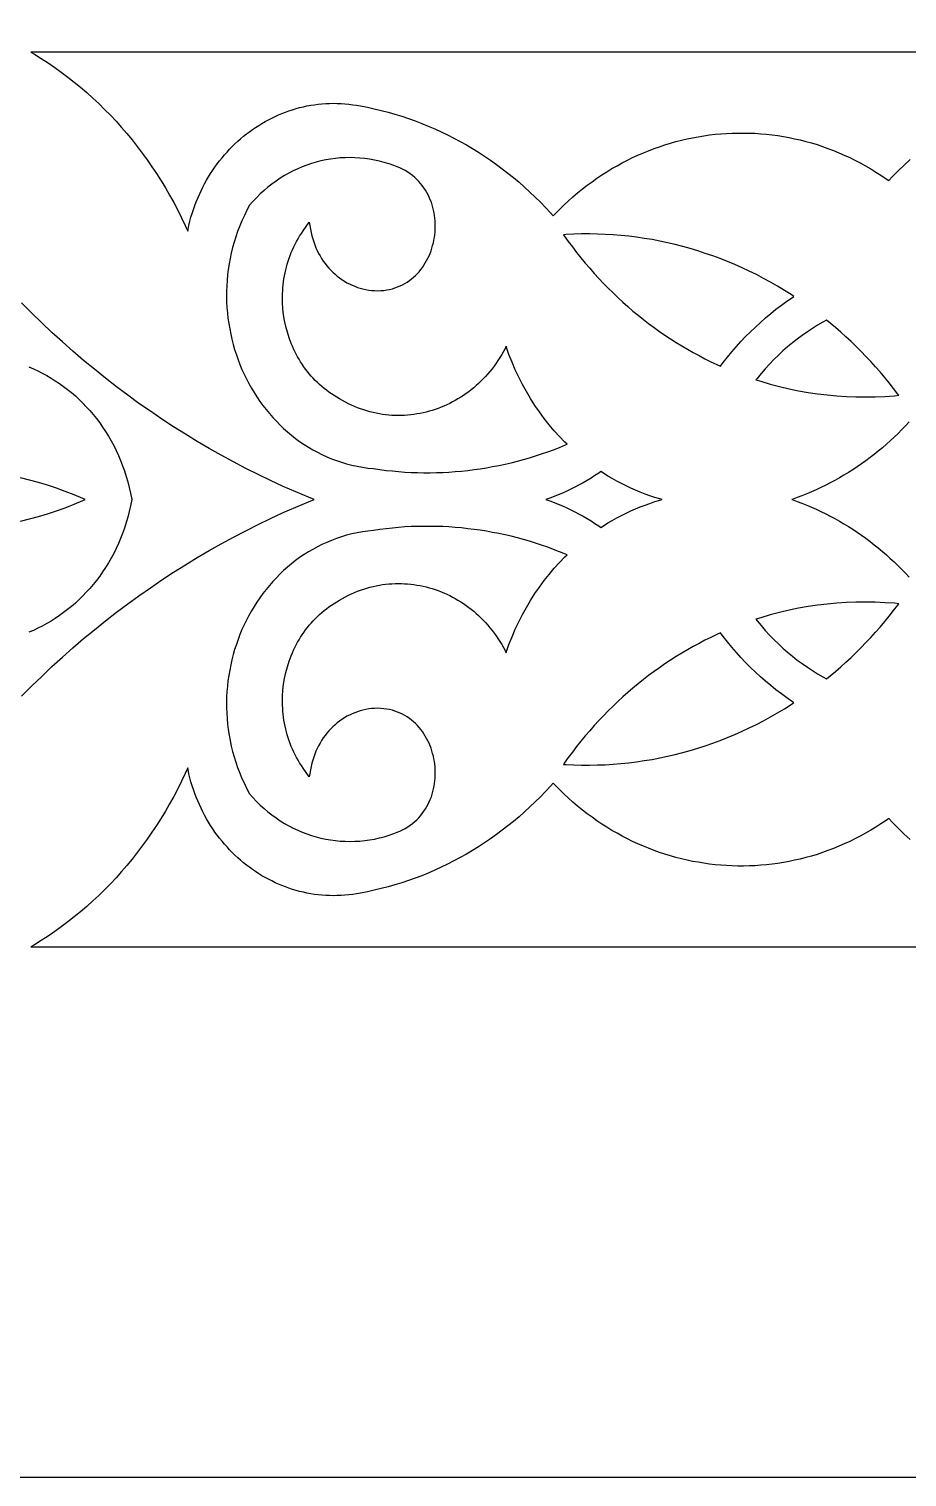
# Model space of a CAD drawing. Extents: x -492 to 492, y -420 to 420.
# Drawn here: x -356.9 to -274.1, y -420 to -283.4 of the extents above; entities that cross this region are included whole.
import ezdxf

# ---------------------------------------------------------------- set-up
doc = ezdxf.new("R2010")
doc.units = 0
doc.layers.add('LAYER_1', color=18, linetype='CONTINUOUS')

msp = doc.modelspace()

# ---------------------------------------------------------------- linework, layer by layer
at = {"layer": 'LAYER_1'}
for points in [[(-492.5, -420), (492.5, -420), (492.5, 420), (-492.5, 420)], [(-324.85, -308.05), (-324.58, -308.08), (-324.3, -308.1), (-324, -308.11), (-323.71, -308.1), (-323.43, -308.07), (-323.15, -308.03), (-322.88, -307.98), (-322.62, -307.92), (-322.37, -307.84), (-322.12, -307.75), (-321.88, -307.65), (-321.65, -307.54), (-321.43, -307.42), (-321.22, -307.29), (-321.01, -307.15), (-320.81, -307), (-320.62, -306.84), (-320.44, -306.67), (-320.26, -306.49), (-320.1, -306.31), (-319.94, -306.11), (-319.79, -305.91), (-319.65, -305.7), (-319.51, -305.49), (-319.39, -305.27), (-319.27, -305.04), (-319.16, -304.81), (-319.06, -304.58), (-318.97, -304.34), (-318.89, -304.09), (-318.82, -303.85), (-318.75, -303.59), (-318.7, -303.34), (-318.66, -303.09), (-318.62, -302.83), (-318.59, -302.57), (-318.58, -302.31), (-318.57, -302.05), (-318.57, -301.79), (-318.58, -301.53), (-318.61, -301.27), (-318.64, -301.01), (-318.68, -300.76), (-318.73, -300.51), (-318.79, -300.26), (-318.86, -300.01), (-318.94, -299.76), (-319.04, -299.52), (-319.14, -299.29), (-319.25, -299.06), (-319.37, -298.83), (-319.5, -298.61), (-319.64, -298.39), (-319.8, -298.18), (-319.96, -297.98), (-320.13, -297.79), (-320.32, -297.6), (-320.51, -297.42), (-320.72, -297.25), (-320.93, -297.08), (-321.16, -296.93), (-321.4, -296.78), (-321.65, -296.65), (-321.91, -296.52), (-322.18, -296.41), (-322.47, -296.3), (-322.93, -296.14), (-323.39, -296), (-323.84, -295.88), (-324.3, -295.78), (-324.77, -295.7), (-325.23, -295.63), (-325.69, -295.59), (-326.15, -295.56), (-326.61, -295.55), (-327.08, -295.56), (-327.53, -295.58), (-327.99, -295.63), (-328.45, -295.69), (-328.9, -295.77), (-329.35, -295.87), (-329.8, -295.98), (-330.24, -296.11), (-330.68, -296.26), (-331.11, -296.42), (-331.54, -296.61), (-331.96, -296.81), (-332.38, -297.02), (-332.78, -297.25), (-333.19, -297.5), (-333.58, -297.77), (-333.97, -298.05), (-334.35, -298.34), (-334.72, -298.66), (-335.08, -298.98), (-335.43, -299.33), (-335.77, -299.69), (-336.08, -300.04), (-336.33, -300.51), (-336.57, -301), (-336.8, -301.5), (-337.01, -302), (-337.21, -302.51), (-337.38, -303.02), (-337.54, -303.53), (-337.69, -304.04), (-337.81, -304.55), (-337.92, -305.06), (-338.02, -305.58), (-338.1, -306.1), (-338.16, -306.61), (-338.21, -307.13), (-338.24, -307.64), (-338.26, -308.16), (-338.26, -308.67), (-338.25, -309.18), (-338.22, -309.69), (-338.18, -310.2), (-338.12, -310.71), (-338.05, -311.21), (-337.96, -311.71), (-337.86, -312.2), (-337.75, -312.69), (-337.63, -313.18), (-337.49, -313.66), (-337.33, -314.14), (-337.17, -314.61), (-336.99, -315.07), (-336.8, -315.53), (-336.59, -315.98), (-336.37, -316.43), (-336.14, -316.87), (-335.9, -317.3), (-335.65, -317.72), (-335.39, -318.13), (-335.11, -318.54), (-334.82, -318.93), (-334.52, -319.32), (-334.21, -319.7), (-333.89, -320.07), (-333.56, -320.42), (-333.22, -320.77), (-332.87, -321.1), (-332.5, -321.43), (-332.13, -321.74), (-331.75, -322.04), (-331.36, -322.32), (-330.95, -322.6), (-330.54, -322.86), (-330.12, -323.1), (-329.69, -323.34), (-329.26, -323.56), (-328.81, -323.76), (-328.35, -323.95), (-327.89, -324.12), (-327.42, -324.28), (-326.94, -324.43), (-326.45, -324.55), (-325.95, -324.66), (-325.45, -324.75), (-324.94, -324.83), (-324.41, -324.89), (-323.81, -324.97), (-323.21, -325.05), (-322.62, -325.11), (-322.03, -325.17), (-321.43, -325.21), (-320.84, -325.24), (-320.24, -325.26), (-319.65, -325.27), (-319.06, -325.27), (-318.46, -325.26), (-317.87, -325.24), (-317.28, -325.21), (-316.68, -325.17), (-316.09, -325.12), (-315.5, -325.05), (-314.91, -324.98), (-314.33, -324.9), (-313.74, -324.8), (-313.16, -324.7), (-312.57, -324.59), (-311.99, -324.46), (-311.41, -324.33), (-310.83, -324.18), (-310.26, -324.03), (-309.68, -323.86), (-309.11, -323.68), (-308.54, -323.5), (-307.97, -323.3), (-307.41, -323.1), (-306.85, -322.88), (-306.29, -322.65), (-306.14, -322.59), (-306.35, -322.4), (-306.86, -321.86), (-307.36, -321.31), (-307.84, -320.74), (-308.31, -320.15), (-308.75, -319.54), (-309.18, -318.92), (-309.59, -318.28), (-309.98, -317.62), (-310.35, -316.95), (-310.7, -316.26), (-311.03, -315.56), (-311.33, -314.84), (-311.62, -314.11), (-311.88, -313.37), (-311.89, -313.35), (-311.99, -313.55), (-312.15, -313.84), (-312.31, -314.13), (-312.48, -314.41), (-312.66, -314.68), (-312.84, -314.95), (-313.03, -315.21), (-313.22, -315.46), (-313.42, -315.71), (-313.62, -315.95), (-313.83, -316.19), (-314.04, -316.41), (-314.26, -316.63), (-314.49, -316.85), (-314.71, -317.05), (-314.95, -317.26), (-315.18, -317.45), (-315.42, -317.63), (-315.67, -317.81), (-315.92, -317.99), (-316.17, -318.15), (-316.43, -318.31), (-316.69, -318.46), (-316.95, -318.6), (-317.21, -318.74), (-317.48, -318.87), (-317.75, -318.99), (-318.03, -319.1), (-318.31, -319.21), (-318.58, -319.31), (-318.87, -319.4), (-319.15, -319.48), (-319.43, -319.56), (-319.72, -319.62), (-320.01, -319.68), (-320.3, -319.73), (-320.59, -319.78), (-320.88, -319.81), (-321.18, -319.84), (-321.47, -319.86), (-321.77, -319.87), (-322.06, -319.88), (-322.36, -319.87), (-322.66, -319.86), (-322.95, -319.84), (-323.25, -319.81), (-323.55, -319.77), (-323.84, -319.72), (-324.14, -319.66), (-324.44, -319.6), (-324.73, -319.53), (-325.02, -319.45), (-325.32, -319.35), (-325.61, -319.26), (-325.9, -319.15), (-326.19, -319.03), (-326.47, -318.9), (-326.76, -318.77), (-327.04, -318.63), (-327.32, -318.47), (-327.6, -318.31), (-327.87, -318.14), (-328.12, -317.99), (-328.36, -317.83), (-328.6, -317.67), (-328.83, -317.5), (-329.05, -317.32), (-329.27, -317.14), (-329.48, -316.95), (-329.69, -316.76), (-329.89, -316.56), (-330.08, -316.36), (-330.27, -316.15), (-330.45, -315.94), (-330.63, -315.72), (-330.8, -315.5), (-330.97, -315.27), (-331.12, -315.04), (-331.27, -314.81), (-331.42, -314.57), (-331.56, -314.33), (-331.69, -314.08), (-331.82, -313.83), (-331.94, -313.58), (-332.05, -313.33), (-332.16, -313.07), (-332.35, -312.54), (-332.52, -312.01), (-332.67, -311.47), (-332.78, -310.92), (-332.87, -310.37), (-332.94, -309.81), (-332.97, -309.25), (-332.98, -308.69), (-332.97, -308.4), (-332.96, -308.12), (-332.94, -307.84), (-332.91, -307.56), (-332.88, -307.27), (-332.84, -306.99), (-332.79, -306.71), (-332.74, -306.43), (-332.67, -306.15), (-332.6, -305.88), (-332.53, -305.6), (-332.44, -305.33), (-332.35, -305.05), (-332.25, -304.78), (-332.15, -304.51), (-332.03, -304.25), (-331.91, -303.98), (-331.79, -303.72), (-331.65, -303.46), (-331.51, -303.2), (-331.36, -302.95), (-331.2, -302.7), (-331.03, -302.45), (-330.45, -301.63), (-330.27, -302.63), (-330.2, -302.93), (-330.12, -303.22), (-330.03, -303.5), (-329.93, -303.78), (-329.82, -304.05), (-329.7, -304.32), (-329.57, -304.58), (-329.44, -304.83), (-329.29, -305.07), (-329.13, -305.31), (-328.97, -305.54), (-328.79, -305.76), (-328.61, -305.97), (-328.42, -306.18), (-328.23, -306.37), (-328.02, -306.56), (-327.81, -306.73), (-327.6, -306.9), (-327.37, -307.06), (-327.14, -307.21), (-326.91, -307.35), (-326.67, -307.47), (-326.42, -307.59), (-326.17, -307.69), (-325.91, -307.79), (-325.65, -307.87), (-325.39, -307.94), (-325.12, -308)], [(-291.71, -305.08), (-292.41, -304.82), (-293.11, -304.58), (-293.81, -304.35), (-294.53, -304.13), (-295.24, -303.94), (-295.96, -303.75), (-296.68, -303.58), (-297.4, -303.43), (-298.13, -303.29), (-298.86, -303.17), (-299.59, -303.06), (-300.33, -302.97), (-301.06, -302.9), (-301.8, -302.84), (-302.54, -302.79), (-303.28, -302.76), (-304.02, -302.75), (-304.77, -302.75), (-305.51, -302.77), (-306.26, -302.81), (-306.48, -302.82), (-306.41, -302.93), (-306.03, -303.46), (-305.64, -303.98), (-305.25, -304.5), (-304.84, -305), (-304.43, -305.5), (-304.01, -305.99), (-303.59, -306.47), (-303.16, -306.95), (-302.72, -307.41), (-302.27, -307.87), (-301.81, -308.31), (-301.35, -308.75), (-300.89, -309.18), (-300.41, -309.61), (-299.93, -310.02), (-299.44, -310.42), (-298.95, -310.82), (-298.45, -311.2), (-297.94, -311.58), (-297.43, -311.94), (-296.92, -312.3), (-296.39, -312.64), (-295.86, -312.98), (-295.33, -313.31), (-294.79, -313.63), (-294.24, -313.93), (-293.69, -314.23), (-293.14, -314.52), (-292.58, -314.8), (-292.01, -315.06), (-291.66, -315.22), (-291.41, -314.89), (-291.01, -314.38), (-290.6, -313.88), (-290.17, -313.38), (-289.74, -312.9), (-289.3, -312.43), (-288.84, -311.97), (-288.38, -311.53), (-287.91, -311.09), (-287.43, -310.67), (-286.94, -310.26), (-286.44, -309.86), (-285.93, -309.47), (-285.42, -309.1), (-284.89, -308.73), (-284.75, -308.64), (-285.01, -308.47), (-285.65, -308.07), (-286.3, -307.68), (-286.96, -307.3), (-287.62, -306.94), (-288.29, -306.59), (-288.96, -306.26), (-289.64, -305.94), (-290.32, -305.64), (-291.01, -305.35)], [(-277.06, -315.28), (-277.5, -314.78), (-277.96, -314.3), (-278.42, -313.83), (-278.88, -313.36), (-279.36, -312.91), (-279.84, -312.46), (-280.32, -312.02), (-280.82, -311.59), (-281.32, -311.16), (-281.67, -310.88), (-282.01, -311.06), (-282.51, -311.35), (-283, -311.66), (-283.48, -311.98), (-283.96, -312.32), (-284.43, -312.66), (-284.89, -313.03), (-285.34, -313.4), (-285.78, -313.79), (-286.21, -314.19), (-286.63, -314.6), (-287.05, -315.02), (-287.45, -315.46), (-287.84, -315.91), (-288.22, -316.37), (-288.33, -316.5), (-287.86, -316.65), (-286.98, -316.91), (-286.1, -317.15), (-285.21, -317.36), (-284.32, -317.54), (-283.42, -317.7), (-282.52, -317.83), (-281.62, -317.94), (-280.71, -318.03), (-279.8, -318.09), (-278.9, -318.12), (-277.99, -318.13), (-277.08, -318.11), (-276.17, -318.07), (-275.25, -318.01), (-274.87, -317.97), (-274.95, -317.85), (-275.36, -317.32), (-275.77, -316.8), (-276.19, -316.28), (-276.62, -315.77)], [(-297.17, -327.8), (-297.4, -327.74), (-297.87, -327.6), (-298.33, -327.44), (-298.79, -327.28), (-299.25, -327.11), (-299.7, -326.92), (-300.14, -326.72), (-300.58, -326.52), (-301.02, -326.3), (-301.45, -326.07), (-301.88, -325.83), (-302.3, -325.59), (-302.71, -325.33), (-302.95, -325.17), (-303.14, -325.31), (-303.51, -325.55), (-303.88, -325.78), (-304.25, -326.01), (-304.63, -326.22), (-305.01, -326.43), (-305.4, -326.63), (-305.79, -326.83), (-306.18, -327.01), (-306.57, -327.19), (-306.97, -327.36), (-307.37, -327.52), (-307.78, -327.68), (-308.13, -327.8), (-307.78, -327.92), (-307.37, -328.08), (-306.97, -328.24), (-306.57, -328.41), (-306.18, -328.59), (-305.79, -328.77), (-305.4, -328.97), (-305.01, -329.17), (-304.63, -329.38), (-304.25, -329.59), (-303.88, -329.82), (-303.51, -330.05), (-303.14, -330.29), (-302.95, -330.43), (-302.71, -330.27), (-302.3, -330.01), (-301.88, -329.77), (-301.45, -329.53), (-301.02, -329.3), (-300.58, -329.08), (-300.14, -328.88), (-299.7, -328.68), (-299.25, -328.49), (-298.79, -328.32), (-298.33, -328.16), (-297.87, -328), (-297.4, -327.86)], [(-338.16, -348.99), (-338.1, -349.5), (-338.02, -350.02), (-337.92, -350.54), (-337.81, -351.05), (-337.69, -351.56), (-337.54, -352.07), (-337.38, -352.58), (-337.21, -353.09), (-337.01, -353.6), (-336.8, -354.1), (-336.57, -354.6), (-336.33, -355.09), (-336.08, -355.56), (-335.77, -355.91), (-335.43, -356.27), (-335.08, -356.62), (-334.72, -356.94), (-334.35, -357.26), (-333.97, -357.55), (-333.58, -357.83), (-333.19, -358.1), (-332.78, -358.35), (-332.38, -358.58), (-331.96, -358.79), (-331.54, -358.99), (-331.11, -359.18), (-330.68, -359.34), (-330.24, -359.49), (-329.8, -359.62), (-329.35, -359.73), (-328.9, -359.83), (-328.45, -359.91), (-327.99, -359.97), (-327.53, -360.02), (-327.08, -360.04), (-326.61, -360.05), (-326.15, -360.04), (-325.69, -360.01), (-325.23, -359.97), (-324.77, -359.9), (-324.3, -359.82), (-323.84, -359.72), (-323.39, -359.6), (-322.93, -359.46), (-322.47, -359.3), (-322.18, -359.19), (-321.91, -359.08), (-321.65, -358.95), (-321.4, -358.82), (-321.16, -358.67), (-320.93, -358.52), (-320.72, -358.35), (-320.51, -358.18), (-320.32, -358), (-320.13, -357.81), (-319.96, -357.62), (-319.8, -357.42), (-319.64, -357.21), (-319.5, -356.99), (-319.37, -356.77), (-319.25, -356.54), (-319.14, -356.31), (-319.04, -356.08), (-318.94, -355.84), (-318.86, -355.59), (-318.79, -355.34), (-318.73, -355.09), (-318.68, -354.84), (-318.64, -354.59), (-318.61, -354.33), (-318.58, -354.07), (-318.57, -353.81), (-318.57, -353.55), (-318.58, -353.29), (-318.59, -353.03), (-318.62, -352.77), (-318.66, -352.51), (-318.7, -352.26), (-318.75, -352.01), (-318.82, -351.76), (-318.89, -351.51), (-318.97, -351.26), (-319.06, -351.02), (-319.16, -350.79), (-319.27, -350.56), (-319.39, -350.33), (-319.51, -350.11), (-319.65, -349.9), (-319.79, -349.69), (-319.94, -349.49), (-320.1, -349.29), (-320.26, -349.11), (-320.44, -348.93), (-320.62, -348.76), (-320.81, -348.6), (-321.01, -348.45), (-321.22, -348.31), (-321.43, -348.18), (-321.65, -348.06), (-321.88, -347.95), (-322.12, -347.85), (-322.37, -347.76), (-322.62, -347.68), (-322.88, -347.62), (-323.15, -347.57), (-323.43, -347.53), (-323.71, -347.5), (-324, -347.49), (-324.3, -347.5), (-324.58, -347.52), (-324.85, -347.55), (-325.12, -347.6), (-325.39, -347.66), (-325.65, -347.73), (-325.91, -347.81), (-326.17, -347.91), (-326.42, -348.01), (-326.67, -348.13), (-326.91, -348.25), (-327.14, -348.39), (-327.37, -348.54), (-327.6, -348.7), (-327.81, -348.87), (-328.02, -349.04), (-328.23, -349.23), (-328.42, -349.42), (-328.61, -349.63), (-328.79, -349.84), (-328.97, -350.06), (-329.13, -350.29), (-329.29, -350.53), (-329.44, -350.77), (-329.57, -351.02), (-329.7, -351.28), (-329.82, -351.55), (-329.93, -351.82), (-330.03, -352.1), (-330.12, -352.38), (-330.2, -352.67), (-330.27, -352.97), (-330.45, -353.97), (-331.03, -353.15), (-331.2, -352.9), (-331.36, -352.65), (-331.51, -352.4), (-331.65, -352.14), (-331.79, -351.88), (-331.91, -351.62), (-332.03, -351.35), (-332.15, -351.09), (-332.25, -350.82), (-332.35, -350.55), (-332.44, -350.27), (-332.53, -350), (-332.6, -349.72), (-332.67, -349.45), (-332.74, -349.17), (-332.79, -348.89), (-332.84, -348.61), (-332.88, -348.33), (-332.91, -348.04), (-332.94, -347.76), (-332.96, -347.48), (-332.97, -347.2), (-332.98, -346.91), (-332.97, -346.35), (-332.94, -345.79), (-332.87, -345.23), (-332.78, -344.68), (-332.67, -344.13), (-332.52, -343.59), (-332.35, -343.06), (-332.16, -342.53), (-332.05, -342.27), (-331.94, -342.02), (-331.82, -341.77), (-331.69, -341.52), (-331.56, -341.27), (-331.42, -341.03), (-331.27, -340.79), (-331.12, -340.56), (-330.97, -340.33), (-330.8, -340.1), (-330.63, -339.88), (-330.45, -339.66), (-330.27, -339.45), (-330.08, -339.24), (-329.89, -339.04), (-329.69, -338.84), (-329.48, -338.65), (-329.27, -338.46), (-329.05, -338.28), (-328.83, -338.1), (-328.6, -337.93), (-328.36, -337.77), (-328.12, -337.61), (-327.87, -337.46), (-327.6, -337.29), (-327.32, -337.13), (-327.04, -336.97), (-326.76, -336.83), (-326.47, -336.7), (-326.19, -336.57), (-325.9, -336.45), (-325.61, -336.34), (-325.32, -336.25), (-325.02, -336.15), (-324.73, -336.07), (-324.44, -336), (-324.14, -335.94), (-323.84, -335.88), (-323.55, -335.83), (-323.25, -335.79), (-322.95, -335.76), (-322.66, -335.74), (-322.36, -335.73), (-322.06, -335.72), (-321.77, -335.73), (-321.47, -335.74), (-321.18, -335.76), (-320.88, -335.79), (-320.59, -335.82), (-320.3, -335.87), (-320.01, -335.92), (-319.72, -335.98), (-319.43, -336.04), (-319.15, -336.12), (-318.87, -336.2), (-318.58, -336.29), (-318.31, -336.39), (-318.03, -336.5), (-317.75, -336.61), (-317.48, -336.73), (-317.21, -336.86), (-316.95, -337), (-316.69, -337.14), (-316.43, -337.29), (-316.17, -337.45), (-315.92, -337.61), (-315.67, -337.79), (-315.42, -337.97), (-315.18, -338.15), (-314.95, -338.34), (-314.71, -338.55), (-314.49, -338.75), (-314.26, -338.97), (-314.04, -339.19), (-313.83, -339.41), (-313.62, -339.65), (-313.42, -339.89), (-313.22, -340.14), (-313.03, -340.39), (-312.84, -340.65), (-312.66, -340.92), (-312.48, -341.19), (-312.31, -341.47), (-312.15, -341.76), (-311.99, -342.05), (-311.89, -342.25), (-311.88, -342.23), (-311.62, -341.49), (-311.33, -340.76), (-311.03, -340.04), (-310.7, -339.34), (-310.35, -338.65), (-309.98, -337.98), (-309.59, -337.32), (-309.18, -336.68), (-308.75, -336.06), (-308.31, -335.45), (-307.84, -334.86), (-307.36, -334.29), (-306.86, -333.74), (-306.35, -333.2), (-306.14, -333.01), (-306.29, -332.95), (-306.85, -332.72), (-307.41, -332.5), (-307.97, -332.3), (-308.54, -332.1), (-309.11, -331.92), (-309.68, -331.74), (-310.26, -331.57), (-310.83, -331.42), (-311.41, -331.27), (-311.99, -331.14), (-312.57, -331.01), (-313.16, -330.9), (-313.74, -330.8), (-314.33, -330.7), (-314.91, -330.62), (-315.5, -330.55), (-316.09, -330.48), (-316.68, -330.43), (-317.28, -330.39), (-317.87, -330.36), (-318.46, -330.34), (-319.06, -330.33), (-319.65, -330.33), (-320.24, -330.34), (-320.84, -330.36), (-321.43, -330.39), (-322.03, -330.43), (-322.62, -330.49), (-323.21, -330.55), (-323.81, -330.63), (-324.41, -330.71), (-324.94, -330.77), (-325.45, -330.85), (-325.95, -330.94), (-326.45, -331.05), (-326.94, -331.17), (-327.42, -331.32), (-327.89, -331.48), (-328.35, -331.65), (-328.81, -331.84), (-329.26, -332.04), (-329.69, -332.26), (-330.12, -332.5), (-330.54, -332.74), (-330.95, -333), (-331.36, -333.28), (-331.75, -333.56), (-332.13, -333.86), (-332.5, -334.17), (-332.87, -334.5), (-333.22, -334.83), (-333.56, -335.18), (-333.89, -335.53), (-334.21, -335.9), (-334.52, -336.28), (-334.82, -336.67), (-335.11, -337.06), (-335.39, -337.47), (-335.65, -337.88), (-335.9, -338.3), (-336.14, -338.73), (-336.37, -339.17), (-336.59, -339.62), (-336.8, -340.07), (-336.99, -340.53), (-337.17, -340.99), (-337.33, -341.46), (-337.49, -341.94), (-337.63, -342.42), (-337.75, -342.91), (-337.86, -343.4), (-337.96, -343.89), (-338.05, -344.39), (-338.12, -344.89), (-338.18, -345.4), (-338.22, -345.91), (-338.25, -346.42), (-338.26, -346.93), (-338.26, -347.44), (-338.24, -347.96), (-338.21, -348.47)], [(-278.42, -341.77), (-277.96, -341.3), (-277.5, -340.82), (-277.06, -340.32), (-276.62, -339.83), (-276.19, -339.32), (-275.77, -338.8), (-275.36, -338.28), (-274.95, -337.75), (-274.87, -337.63), (-275.25, -337.59), (-276.17, -337.53), (-277.08, -337.49), (-277.99, -337.47), (-278.9, -337.48), (-279.8, -337.51), (-280.71, -337.57), (-281.62, -337.66), (-282.52, -337.77), (-283.42, -337.9), (-284.32, -338.06), (-285.21, -338.24), (-286.1, -338.45), (-286.98, -338.69), (-287.86, -338.95), (-288.33, -339.1), (-288.22, -339.23), (-287.84, -339.69), (-287.45, -340.14), (-287.05, -340.58), (-286.63, -341), (-286.21, -341.41), (-285.78, -341.81), (-285.34, -342.2), (-284.89, -342.57), (-284.43, -342.94), (-283.96, -343.28), (-283.48, -343.62), (-283, -343.94), (-282.51, -344.25), (-282.01, -344.54), (-281.67, -344.72), (-281.32, -344.44), (-280.82, -344.01), (-280.32, -343.58), (-279.84, -343.14), (-279.36, -342.69), (-278.88, -342.24)], [(-285.93, -346.13), (-286.44, -345.74), (-286.94, -345.34), (-287.43, -344.93), (-287.91, -344.51), (-288.38, -344.07), (-288.84, -343.63), (-289.3, -343.17), (-289.74, -342.7), (-290.17, -342.22), (-290.6, -341.72), (-291.01, -341.22), (-291.41, -340.71), (-291.66, -340.38), (-292.01, -340.54), (-292.58, -340.8), (-293.14, -341.08), (-293.69, -341.37), (-294.24, -341.67), (-294.79, -341.97), (-295.33, -342.29), (-295.86, -342.62), (-296.39, -342.96), (-296.92, -343.3), (-297.43, -343.66), (-297.94, -344.02), (-298.45, -344.4), (-298.95, -344.78), (-299.44, -345.18), (-299.93, -345.58), (-300.41, -345.99), (-300.89, -346.42), (-301.35, -346.85), (-301.81, -347.29), (-302.27, -347.73), (-302.72, -348.19), (-303.16, -348.65), (-303.59, -349.13), (-304.01, -349.61), (-304.43, -350.1), (-304.84, -350.6), (-305.25, -351.1), (-305.64, -351.62), (-306.03, -352.14), (-306.41, -352.67), (-306.48, -352.78), (-306.26, -352.79), (-305.51, -352.83), (-304.77, -352.85), (-304.02, -352.85), (-303.28, -352.84), (-302.54, -352.81), (-301.8, -352.76), (-301.06, -352.7), (-300.33, -352.63), (-299.59, -352.54), (-298.86, -352.43), (-298.13, -352.31), (-297.4, -352.17), (-296.68, -352.02), (-295.96, -351.85), (-295.24, -351.66), (-294.53, -351.47), (-293.81, -351.25), (-293.11, -351.02), (-292.41, -350.78), (-291.71, -350.52), (-291.01, -350.25), (-290.32, -349.96), (-289.64, -349.66), (-288.96, -349.34), (-288.29, -349.01), (-287.62, -348.66), (-286.96, -348.3), (-286.3, -347.92), (-285.65, -347.53), (-285.01, -347.13), (-284.75, -346.96), (-284.89, -346.87), (-285.42, -346.5)]]:
    msp.add_lwpolyline(points, close=True, dxfattribs=at)
for points in [[(-230.18, -285.6), (-356.72, -285.6), (-356.38, -285.8), (-355.73, -286.2), (-355.09, -286.62), (-354.46, -287.05), (-353.84, -287.5), (-353.22, -287.96), (-352.62, -288.43), (-352.03, -288.92), (-351.44, -289.42), (-350.87, -289.94), (-350.31, -290.46), (-349.75, -291), (-349.21, -291.56), (-348.68, -292.12), (-348.16, -292.7), (-347.65, -293.29), (-347.16, -293.89), (-346.67, -294.5), (-346.2, -295.13), (-345.74, -295.76), (-345.29, -296.41), (-344.85, -297.06), (-344.43, -297.73), (-344.02, -298.41), (-343.62, -299.1), (-343.24, -299.8), (-342.86, -300.51), (-342.51, -301.22), (-342.16, -301.95), (-341.92, -302.49), (-341.89, -302.33), (-341.8, -301.94), (-341.71, -301.56), (-341.61, -301.18), (-341.5, -300.81), (-341.38, -300.45), (-341.25, -300.08), (-341.11, -299.73), (-340.97, -299.37), (-340.82, -299.03), (-340.66, -298.68), (-340.49, -298.35), (-340.32, -298.02), (-340.14, -297.69), (-339.95, -297.37), (-339.76, -297.05), (-339.56, -296.75), (-339.35, -296.44), (-339.13, -296.15), (-338.91, -295.86), (-338.68, -295.57), (-338.45, -295.3), (-338.21, -295.03), (-337.97, -294.76), (-337.72, -294.5), (-337.46, -294.25), (-337.2, -294.01), (-336.93, -293.77), (-336.66, -293.54), (-336.38, -293.32), (-336.1, -293.11), (-335.81, -292.9), (-335.52, -292.7), (-335.22, -292.51), (-334.92, -292.32), (-334.61, -292.14), (-334.3, -291.98), (-333.99, -291.82), (-333.67, -291.66), (-333.35, -291.52), (-333.03, -291.38), (-332.7, -291.26), (-332.37, -291.14), (-332.03, -291.03), (-331.7, -290.93), (-331.36, -290.84), (-331.01, -290.75), (-330.67, -290.68), (-330.32, -290.62), (-329.97, -290.56), (-329.62, -290.52), (-329.26, -290.48), (-328.9, -290.46), (-328.54, -290.44), (-328.18, -290.43), (-327.82, -290.44), (-327.46, -290.45), (-327.09, -290.48), (-326.73, -290.51), (-326.36, -290.56), (-326, -290.61), (-325.63, -290.68), (-324.97, -290.8), (-324.32, -290.94), (-323.67, -291.1), (-323.02, -291.27), (-322.38, -291.45), (-321.74, -291.65), (-321.11, -291.86), (-320.48, -292.08), (-319.85, -292.32), (-319.23, -292.57), (-318.62, -292.83), (-318.01, -293.11), (-317.41, -293.4), (-316.81, -293.71), (-316.22, -294.02), (-315.63, -294.35), (-315.05, -294.69), (-314.48, -295.05), (-313.92, -295.42), (-313.36, -295.8), (-312.8, -296.19), (-312.26, -296.6), (-311.72, -297.01), (-311.19, -297.44), (-310.67, -297.88), (-310.15, -298.34), (-309.65, -298.8), (-309.15, -299.28), (-308.66, -299.76), (-308.18, -300.26), (-307.71, -300.77), (-307.46, -301.05), (-307.28, -300.86), (-306.87, -300.44), (-306.45, -300.03), (-306.02, -299.63), (-305.59, -299.25), (-305.15, -298.87), (-304.7, -298.51), (-304.25, -298.16), (-303.79, -297.83), (-303.33, -297.5), (-302.86, -297.19), (-302.39, -296.89), (-301.91, -296.59), (-301.43, -296.32), (-300.94, -296.05), (-300.45, -295.8), (-299.96, -295.55), (-299.46, -295.32), (-298.95, -295.1), (-298.45, -294.9), (-297.94, -294.7), (-297.43, -294.52), (-296.91, -294.35), (-296.39, -294.19), (-295.87, -294.04), (-295.35, -293.91), (-294.82, -293.78), (-294.3, -293.67), (-293.77, -293.58), (-293.24, -293.49), (-292.7, -293.41), (-292.17, -293.35), (-291.64, -293.3), (-291.1, -293.27), (-290.56, -293.24), (-290.03, -293.23), (-289.49, -293.23), (-288.95, -293.24), (-288.42, -293.26), (-287.88, -293.3), (-287.34, -293.34), (-286.81, -293.4), (-286.28, -293.48), (-285.74, -293.56), (-285.21, -293.66), (-284.68, -293.77), (-284.15, -293.89), (-283.62, -294.03), (-283.1, -294.17), (-282.57, -294.33), (-282.05, -294.5), (-281.54, -294.69), (-281.02, -294.88), (-280.51, -295.09), (-280, -295.32), (-279.49, -295.55), (-278.99, -295.8), (-278.49, -296.05), (-278, -296.33), (-277.51, -296.61), (-277.02, -296.91), (-276.54, -297.22), (-276.06, -297.54), (-275.81, -297.72), (-275.46, -297.34), (-274.91, -296.79), (-274.36, -296.25), (-273.79, -295.73)], [(-357.59, -346.36), (-356.64, -345.41), (-355.69, -344.48), (-354.72, -343.56), (-353.73, -342.67), (-352.74, -341.79), (-351.73, -340.92), (-350.71, -340.08), (-349.68, -339.25), (-348.64, -338.44), (-347.58, -337.65), (-346.52, -336.87), (-345.44, -336.12), (-344.35, -335.38), (-343.25, -334.66), (-342.14, -333.96), (-341.02, -333.28), (-339.89, -332.62), (-338.75, -331.97), (-337.6, -331.35), (-336.45, -330.74), (-335.28, -330.15), (-334.1, -329.59), (-332.91, -329.04), (-331.72, -328.51), (-330.52, -328.01), (-330, -327.8), (-330.52, -327.59), (-331.72, -327.09), (-332.91, -326.56), (-334.1, -326.01), (-335.28, -325.45), (-336.45, -324.86), (-337.6, -324.25), (-338.75, -323.63), (-339.89, -322.98), (-341.02, -322.32), (-342.14, -321.64), (-343.25, -320.94), (-344.35, -320.22), (-345.44, -319.48), (-346.52, -318.73), (-347.58, -317.95), (-348.64, -317.16), (-349.68, -316.35), (-350.71, -315.52), (-351.73, -314.68), (-352.74, -313.81), (-353.73, -312.93), (-354.72, -312.04), (-355.69, -311.12), (-356.64, -310.19), (-357.59, -309.24)], [(-356.9, -315.28), (-356.47, -315.46), (-356.05, -315.66), (-355.63, -315.87), (-355.21, -316.1), (-354.81, -316.34), (-354.41, -316.59), (-354.01, -316.85), (-353.63, -317.13), (-353.25, -317.42), (-352.88, -317.72), (-352.51, -318.03), (-352.16, -318.36), (-351.81, -318.7), (-351.48, -319.05), (-351.15, -319.41), (-350.83, -319.78), (-350.52, -320.17), (-350.22, -320.56), (-349.94, -320.97), (-349.66, -321.39), (-349.4, -321.82), (-349.14, -322.26), (-348.9, -322.71), (-348.67, -323.17), (-348.45, -323.64), (-348.25, -324.12), (-348.06, -324.61), (-347.88, -325.11), (-347.72, -325.62), (-347.56, -326.14), (-347.43, -326.66), (-347.31, -327.2), (-347.19, -327.8), (-347.31, -328.4), (-347.43, -328.94), (-347.56, -329.46), (-347.72, -329.98), (-347.88, -330.49), (-348.06, -330.99), (-348.25, -331.48), (-348.45, -331.96), (-348.67, -332.43), (-348.9, -332.89), (-349.14, -333.34), (-349.4, -333.78), (-349.66, -334.21), (-349.94, -334.63), (-350.22, -335.04), (-350.52, -335.43), (-350.83, -335.82), (-351.15, -336.19), (-351.48, -336.55), (-351.81, -336.9), (-352.16, -337.24), (-352.51, -337.57), (-352.88, -337.88), (-353.25, -338.18), (-353.63, -338.47), (-354.01, -338.75), (-354.41, -339.01), (-354.81, -339.26), (-355.21, -339.5), (-355.63, -339.73), (-356.05, -339.94), (-356.47, -340.14), (-356.9, -340.32)], [(-273.88, -320.47), (-274.22, -320.84), (-274.57, -321.2), (-274.93, -321.56), (-275.29, -321.91), (-275.66, -322.25), (-276.03, -322.58), (-276.41, -322.91), (-276.79, -323.23), (-277.18, -323.54), (-277.57, -323.85), (-277.97, -324.14), (-278.37, -324.43), (-278.78, -324.71), (-279.19, -324.99), (-279.61, -325.25), (-280.03, -325.51), (-280.46, -325.76), (-280.88, -326), (-281.32, -326.23), (-281.75, -326.45), (-282.2, -326.67), (-282.64, -326.88), (-283.09, -327.08), (-283.54, -327.27), (-284, -327.45), (-284.45, -327.62), (-284.92, -327.79), (-284.96, -327.8), (-284.92, -327.81), (-284.45, -327.98), (-284, -328.15), (-283.54, -328.33), (-283.09, -328.52), (-282.64, -328.72), (-282.2, -328.93), (-281.75, -329.15), (-281.32, -329.37), (-280.88, -329.6), (-280.46, -329.84), (-280.03, -330.09), (-279.61, -330.35), (-279.19, -330.61), (-278.78, -330.89), (-278.37, -331.17), (-277.97, -331.46), (-277.57, -331.75), (-277.18, -332.06), (-276.79, -332.37), (-276.41, -332.69), (-276.03, -333.02), (-275.66, -333.35), (-275.29, -333.69), (-274.93, -334.04), (-274.57, -334.4), (-274.22, -334.76), (-273.88, -335.13)], [(-357.69, -329.83), (-356.84, -329.63), (-355.99, -329.4), (-355.14, -329.15), (-354.3, -328.87), (-353.47, -328.57), (-352.64, -328.25), (-351.82, -327.9), (-351.6, -327.8), (-351.82, -327.7), (-352.64, -327.35), (-353.47, -327.03), (-354.3, -326.73), (-355.14, -326.45), (-355.99, -326.2), (-356.84, -325.97), (-357.69, -325.77)], [(-273.79, -359.87), (-274.36, -359.35), (-274.91, -358.81), (-275.46, -358.26), (-275.81, -357.88), (-276.06, -358.06), (-276.54, -358.38), (-277.02, -358.69), (-277.51, -358.99), (-278, -359.27), (-278.49, -359.55), (-278.99, -359.8), (-279.49, -360.05), (-280, -360.28), (-280.51, -360.51), (-281.02, -360.72), (-281.54, -360.91), (-282.05, -361.1), (-282.57, -361.27), (-283.1, -361.43), (-283.62, -361.57), (-284.15, -361.71), (-284.68, -361.83), (-285.21, -361.94), (-285.74, -362.04), (-286.28, -362.12), (-286.81, -362.2), (-287.34, -362.26), (-287.88, -362.3), (-288.42, -362.34), (-288.95, -362.36), (-289.49, -362.37), (-290.03, -362.37), (-290.56, -362.36), (-291.1, -362.33), (-291.64, -362.3), (-292.17, -362.25), (-292.7, -362.19), (-293.24, -362.11), (-293.77, -362.02), (-294.3, -361.93), (-294.82, -361.82), (-295.35, -361.69), (-295.87, -361.56), (-296.39, -361.41), (-296.91, -361.25), (-297.43, -361.08), (-297.94, -360.9), (-298.45, -360.7), (-298.95, -360.5), (-299.46, -360.28), (-299.96, -360.05), (-300.45, -359.8), (-300.94, -359.55), (-301.43, -359.28), (-301.91, -359.01), (-302.39, -358.71), (-302.86, -358.41), (-303.33, -358.1), (-303.79, -357.77), (-304.25, -357.44), (-304.7, -357.09), (-305.15, -356.73), (-305.59, -356.35), (-306.02, -355.97), (-306.45, -355.57), (-306.87, -355.16), (-307.28, -354.74), (-307.46, -354.55), (-307.71, -354.83), (-308.18, -355.34), (-308.66, -355.84), (-309.15, -356.32), (-309.65, -356.8), (-310.15, -357.26), (-310.67, -357.72), (-311.19, -358.16), (-311.72, -358.59), (-312.26, -359), (-312.8, -359.41), (-313.36, -359.8), (-313.92, -360.18), (-314.48, -360.55), (-315.05, -360.91), (-315.63, -361.25), (-316.22, -361.58), (-316.81, -361.89), (-317.41, -362.2), (-318.01, -362.49), (-318.62, -362.77), (-319.23, -363.03), (-319.85, -363.28), (-320.48, -363.52), (-321.11, -363.74), (-321.74, -363.95), (-322.38, -364.15), (-323.02, -364.33), (-323.67, -364.5), (-324.32, -364.66), (-324.97, -364.8), (-325.63, -364.92), (-326, -364.99), (-326.36, -365.04), (-326.73, -365.09), (-327.09, -365.12), (-327.46, -365.15), (-327.82, -365.16), (-328.18, -365.17), (-328.54, -365.16), (-328.9, -365.14), (-329.26, -365.12), (-329.62, -365.08), (-329.97, -365.04), (-330.32, -364.98), (-330.67, -364.92), (-331.01, -364.85), (-331.36, -364.76), (-331.7, -364.67), (-332.03, -364.57), (-332.37, -364.46), (-332.7, -364.34), (-333.03, -364.22), (-333.35, -364.08), (-333.67, -363.94), (-333.99, -363.78), (-334.3, -363.62), (-334.61, -363.46), (-334.92, -363.28), (-335.22, -363.09), (-335.52, -362.9), (-335.81, -362.7), (-336.1, -362.49), (-336.38, -362.28), (-336.66, -362.06), (-336.93, -361.83), (-337.2, -361.59), (-337.46, -361.35), (-337.72, -361.1), (-337.97, -360.84), (-338.21, -360.57), (-338.45, -360.3), (-338.68, -360.03), (-338.91, -359.74), (-339.13, -359.45), (-339.35, -359.16), (-339.56, -358.85), (-339.76, -358.55), (-339.95, -358.23), (-340.14, -357.91), (-340.32, -357.58), (-340.49, -357.25), (-340.66, -356.92), (-340.82, -356.57), (-340.97, -356.23), (-341.11, -355.87), (-341.25, -355.52), (-341.38, -355.15), (-341.5, -354.79), (-341.61, -354.42), (-341.71, -354.04), (-341.8, -353.66), (-341.89, -353.27), (-341.92, -353.11), (-342.16, -353.65), (-342.51, -354.38), (-342.86, -355.09), (-343.24, -355.8), (-343.62, -356.5), (-344.02, -357.19), (-344.43, -357.87), (-344.85, -358.54), (-345.29, -359.19), (-345.74, -359.84), (-346.2, -360.47), (-346.67, -361.1), (-347.16, -361.71), (-347.65, -362.31), (-348.16, -362.9), (-348.68, -363.48), (-349.21, -364.04), (-349.75, -364.6), (-350.31, -365.14), (-350.87, -365.66), (-351.44, -366.18), (-352.03, -366.68), (-352.62, -367.17), (-353.22, -367.64), (-353.84, -368.1), (-354.46, -368.55), (-355.09, -368.98), (-355.73, -369.4), (-356.38, -369.8), (-356.72, -370), (-230.18, -370)]]:
    msp.add_lwpolyline(points, dxfattribs=at)

doc.saveas('drawing.dxf')
